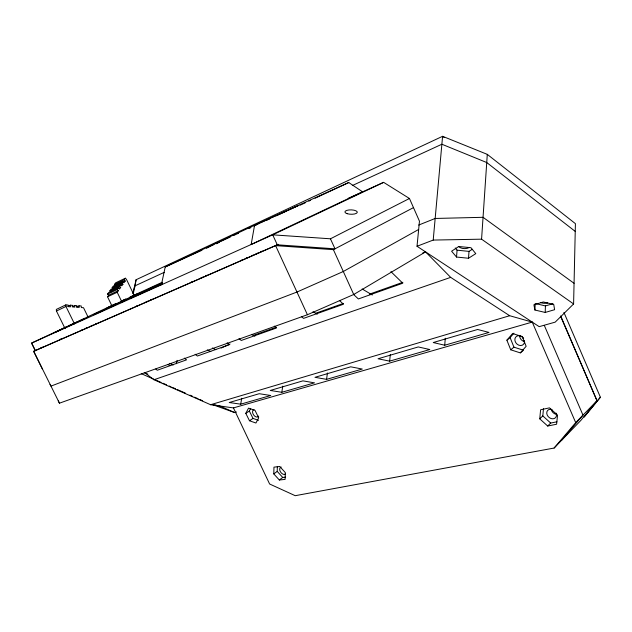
<?xml version="1.0" encoding="UTF-8"?>
<svg xmlns="http://www.w3.org/2000/svg" width="632" height="632" viewBox="0 0 632 632"><rect width="100%" height="100%" fill="white"/><g stroke="black" fill="none" stroke-linecap="round" stroke-linejoin="round"><path stroke-width="0.95" d="M348.224 198.337L383.632 182.356L409.457 198.488L419.466 221.184L417.017 246.267L539.175 326.657L555.173 322.146L573.595 303.952L575.412 223.657L487.288 154.366L442.59 136.307L136.093 279.739L132.925 293.611M273.79 473.905L273.964 467.151L279.723 466.471L285.324 472.61L285.103 479.388L279.328 480.004L273.79 473.905L277.211 471.377L277.345 466.566M545.203 312.445L554.596 309.704L553.743 304.45L543.315 301.978L533.898 304.806L534.925 310.028L545.203 312.445L545.432 305.92L552.929 303.692M534.925 310.028L535.193 303.494M573.595 303.952L481.576 239.173L487.288 154.366M468.51 258.251L475.778 253.645L470.966 247.72L458.769 246.496L451.603 251.212L456.525 257.042L468.51 258.251L469.007 251.386L472.23 249.316M456.525 257.042L457.07 250.185L455.23 247.981M444.723 345.23L489.034 332.432L477.634 329.485L433.22 342.544L444.723 345.23L445.284 338.238M417.017 246.267L433.212 240.073L442.59 136.307L444.154 137.515M539.752 418.834L540.605 409.781L549.485 407.861L557.543 415.113L556.602 424.23L547.691 426.031L539.752 418.834L542.793 415.903L543.488 408.683M389.628 361.149L429.807 349.543L418.273 346.936L378.055 358.771L389.628 361.149L390.331 354.433M326.578 379.366L362.27 369.048L350.689 366.813L314.997 377.312L326.578 379.366L327.423 372.975M281.817 392.29L314.499 382.85L302.925 380.859L270.283 390.458L281.817 392.29L282.749 386.144M240.705 404.172L270.741 395.498L259.223 393.712L229.242 402.529L240.705 404.172L241.708 398.239M133.328 293.722L134.663 286.004L164.217 272.36M134.75 287.473L136.093 279.739M254.57 225.237L251.157 244.513L362.594 191.852L348.761 182.537L254.57 225.237L165.229 266.957L161.381 284.819M176.383 363.7L177.055 360.351M245.793 413.352L248.526 408.146L255.004 410.366L258.717 417.839L255.921 423.021L249.482 420.754L245.793 413.352L249.348 411.037L250.714 408.438M117.252 289.559L118.374 290.657L108.672 295.16L107.566 294.077L117.252 289.559L118.405 287.939L119.527 289.037L120.672 287.418L119.559 286.32L109.873 290.87L110.979 291.952M119.559 286.32L120.712 284.708L121.818 285.806L122.964 284.195L121.858 283.097L112.164 287.671L113.27 288.753M121.858 283.097L123.003 281.501L124.109 282.591L125.247 280.995L124.141 279.897L114.447 284.495L115.545 285.577M124.141 279.897L125.341 278.214L126.44 279.312L134.49 296.053M112.196 306.425L107.519 296.779L117.212 292.284L118.374 290.657M107.519 296.779L108.672 295.16M107.566 294.077L108.72 292.474L118.405 287.939M109.873 290.87L111.019 289.266L120.712 284.708M112.164 287.671L113.31 286.083L123.003 281.501M114.447 284.495L115.648 282.828L125.341 278.214M600.4 397.236L584.181 416.915L600.4 397.236L563.934 312.445M144.799 372.738L153.963 379.745L210.598 404.717L233.445 407.901L269.611 483.993L295.223 495.693L554.106 448.048L575.705 422.626L596.995 400.72L560.726 316.063M561.461 440.449L582.981 415.137L544.318 325.433M506.88 340.19L512.591 333.546L522.277 336.572L526.148 346.304L520.318 352.885L510.727 349.796L506.88 340.19L510.111 337.607L513.919 333.183M554.106 448.048L580.792 420.462L596.995 400.72L560.592 316.221M547.691 426.031L550.701 423.053L556.926 421.789M520.318 352.885L522.869 350.76M510.727 349.796L513.942 347.173L523.501 350.231M279.328 480.004L282.733 477.444L285.617 477.136M249.482 420.754L253.021 418.416L258.535 420.335M58.231 400.901L59.463 403.177L307.413 314.736L353.723 294.488L425.565 251.892L450.679 277.377L509.668 315.724L532.231 322.091L575.705 422.626M418.661 229.471L343.302 271.499L296.961 292.039L50.979 386.12L50.039 384.438M42.273 368.819L33.678 351.321L275.592 245.627L333.404 249.664L413.486 207.62M35.313 350.705L31.6 343.081L272.7 234.835L330.449 238.801L409.457 198.488M254.759 225.569L253.938 225.987L256.063 225.063M278.238 244.339L275.592 245.627L307.413 314.736M88.196 317.303L83.511 307.713L81.362 307.563L81.212 305.967L79.047 305.817L79.198 307.413L77.033 307.263L76.883 305.659L74.71 305.509L74.86 307.113L72.68 306.954L72.53 305.351L70.342 305.193L70.492 306.804L68.296 306.654L68.145 305.043L65.823 304.877L56.303 309.427L56.446 311.023L65.112 328.64M56.446 311.023L65.965 306.488L65.823 304.877M67.743 306.433L70.342 305.193M209.484 246.693L214.098 244.513M255.533 225.197L260.021 223.088M35.376 350.507L33.678 351.321L59.463 403.177M40.653 347.995L42.439 347.15M122.6 282.243L125.247 280.995M383.632 182.356L272.7 234.835L277.29 244.805L335 248.826L330.449 238.801M72.103 306.733L74.71 305.509M162.527 283.152L93.734 314.736L161.689 283.089M120.325 285.435L122.964 284.195M76.44 307.041L79.047 305.817M66.439 326.997L54.392 332.637L86.916 317.612L68.161 326.191M115.861 303.858L106.974 308.021L137.681 293.833L129.963 297.317M122.087 300.943L125.642 299.276M118.026 288.65L120.672 287.418M66.21 326.878L31.6 343.081L35.305 350.539L277.29 244.805M67.987 326.049L76.859 321.893M78.637 321.064L84.846 318.157M86.624 317.327L115.909 303.621M121.233 301.132L125.665 299.055M130.105 296.977L162.305 282.251M260.755 222.74L265.543 220.521M215.836 243.699L219.415 242.04M287.347 210.725L298.581 205.44L288.326 210.029M299.987 205.258L305.311 202.777M308.858 201.126L310.628 200.297M315.06 198.235L348.761 182.537M266.333 220.149L271.104 217.945M220.292 241.637L224.668 239.607M282.101 213.15L286.565 211.088M271.95 217.55L287.552 210.385M225.474 239.236L230.309 237.008M276.342 215.804L281.208 213.569M352.308 185.563L441.879 144.23L486.735 162.535L575.239 231.415M233.532 235.531L235.949 234.417M266.428 220.363L269.911 218.767M236.818 234.022L238.556 233.224M221.145 348.066L230.064 343.99M216.12 243.762L219.62 242.167M165.229 266.957L201.916 250.28M206.395 248.25L209.073 247.025M162.282 283.428L130.121 298.446L162.471 283.902M248.913 228.515L250.92 227.623M60.633 339.052L62.323 338.31M81.038 330.354L82.839 329.572M85.549 328.387L87.35 327.597M90.953 326.025L92.762 325.235M95.464 324.05L97.265 323.26M136.03 306.315L137.831 305.525M145.945 301.978L147.746 301.195M150.448 300.01L152.249 299.22M191.014 282.275L192.815 281.485M200.929 277.938L202.73 277.148M205.44 275.971L207.241 275.181M241.495 260.202L243.296 259.412M245.998 258.235L247.799 257.445M251.41 255.865L253.211 255.083M255.913 253.898L257.722 253.108M260.423 251.931L262.225 251.141M418.676 225.063L435.172 218.459L483.046 217.305L574.069 283.302M422.792 252.926L425.565 251.892M253.124 335.489L276.374 327.226M315.439 313.346L343.35 303.439M369.388 294.18L402.876 282.291M153.963 379.745L450.679 277.377M210.598 404.717L509.668 315.724M233.445 407.901L532.231 322.091M212.66 404.654L234.606 412.554L236.494 412.017M433.212 240.073L481.576 239.173M457.07 250.185L469.007 251.386M536.126 303.708L545.432 305.92M214.793 404.725L219.415 406.297L218.956 405.626L234.606 412.554M141.22 373.646L153.868 379.224M155.677 380.022L161.097 382.415M162.898 383.213L166.516 384.809M169.226 386.002L171.035 386.8M172.836 387.598L175.546 388.791M177.355 389.589L185.484 393.175M190.003 395.174L192.713 396.367M194.522 397.165L198.132 398.76M199.941 399.558L202.651 400.751M144.278 372.54L147.88 374.136M167.583 364.427L170.261 365.644M169.645 363.353L173.223 364.996M207.264 349.899L210.819 351.597M212.352 348.003L215.82 349.678M251.41 334.352L254.909 336.129M312.966 311.797L317.264 314.159M362.144 288.966L372.327 295.002M155.733 369.041L157.273 370.233L186.543 359.861L184.339 358.115M195.146 354.252L197.366 356.021L229.384 344.669L227.141 342.82M238.999 338.586L241.258 340.466L276.445 327.992L274.296 326.136M301.361 316.474L303.534 318.394L343.484 304.229L339.345 300.421M542.793 415.903L550.701 423.053M353.533 294.425L358.376 298.952L402.782 283.207L390.924 271.642M277.211 471.377L282.733 477.444M249.348 411.037L253.021 418.416M65.965 306.488L74.544 323.987M117.212 292.284L121.929 302.049M333.404 249.664L353.723 294.488M510.111 337.607L513.942 347.173M524.023 341.454A5.301 4.361 47.5 0 1 519.63 335.426M523.644 338.555A5.285 4.361 47.4 0 1 522.04 336.358M555.623 414.173A5.325 4.219 42.1 0 1 551.302 409.394M469.062 247.57A6.067 3.113 3.3 0 1 458.658 246.527M258.662 416.109A4.179 2.741 56.9 0 1 253.614 414.932A4.179 2.741 56.9 0 1 254.009 409.52M285.34 474.118A4.155 2.694 54.2 0 1 280.426 471.78A4.155 2.694 54.2 0 1 281.2 467.048M524.434 340.695A5.34 4.369 47.7 0 1 518.872 345.214A5.34 4.369 47.7 0 1 515.475 337.385A5.34 4.369 47.7 0 1 523.359 338.215M556.057 413.107A5.364 4.234 42.4 0 1 552.858 418.819A5.364 4.234 42.4 0 1 546.751 413.32A5.364 4.234 42.4 0 1 552.06 409.504M547.739 302.91A5.704 2.639 1.4 0 1 540.834 302.617M347.197 213.687A6.194 2.196 1.5 0 0 357.222 212.565A6.194 2.196 1.5 0 0 348.904 209.966A6.194 2.196 1.5 0 0 347.197 213.687"/></g></svg>
